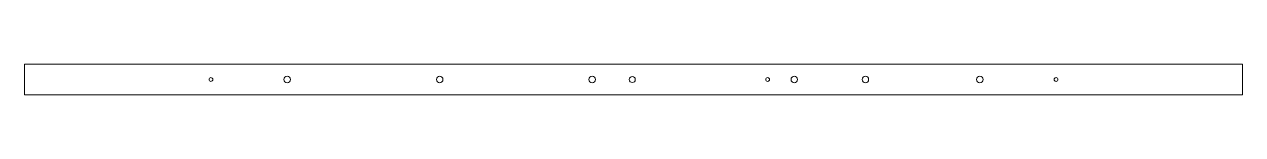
# Model space of a CAD drawing. Header units: millimetres. Extents: x -184 to 455, y 105 to 121.
import ezdxf

# ---------------------------------------------------------------- set-up
doc = ezdxf.new("R2010")
doc.units = ezdxf.units.MM
doc.layers.add('VISIBLE', color=7, linetype='Continuous', lineweight=0)

msp = doc.modelspace()

# ---------------------------------------------------------------- linework, layer by layer
at = {"layer": 'VISIBLE'}
for p, q in [((-183.51, 120.95), (455.49, 120.95)), ((-183.51, 104.95), (-183.51, 120.95)), ((455.49, 120.95), (455.49, 104.95)), ((455.49, 104.95), (-183.51, 104.95))]:
    msp.add_line(p, q, dxfattribs=at)
for centre, radius in [((-85.66, 112.95), 1), ((-45.66, 112.95), 1.7), ((34.34, 112.95), 1.7), ((114.34, 112.95), 1.7), ((135.34, 112.95), 1.6), ((206.34, 112.95), 1), ((220.34, 112.95), 1.7), ((257.64, 112.95), 1.7), ((317.64, 112.95), 1.7), ((357.64, 112.95), 1)]:
    msp.add_circle(centre, radius, dxfattribs=at)

doc.saveas('drawing.dxf')
